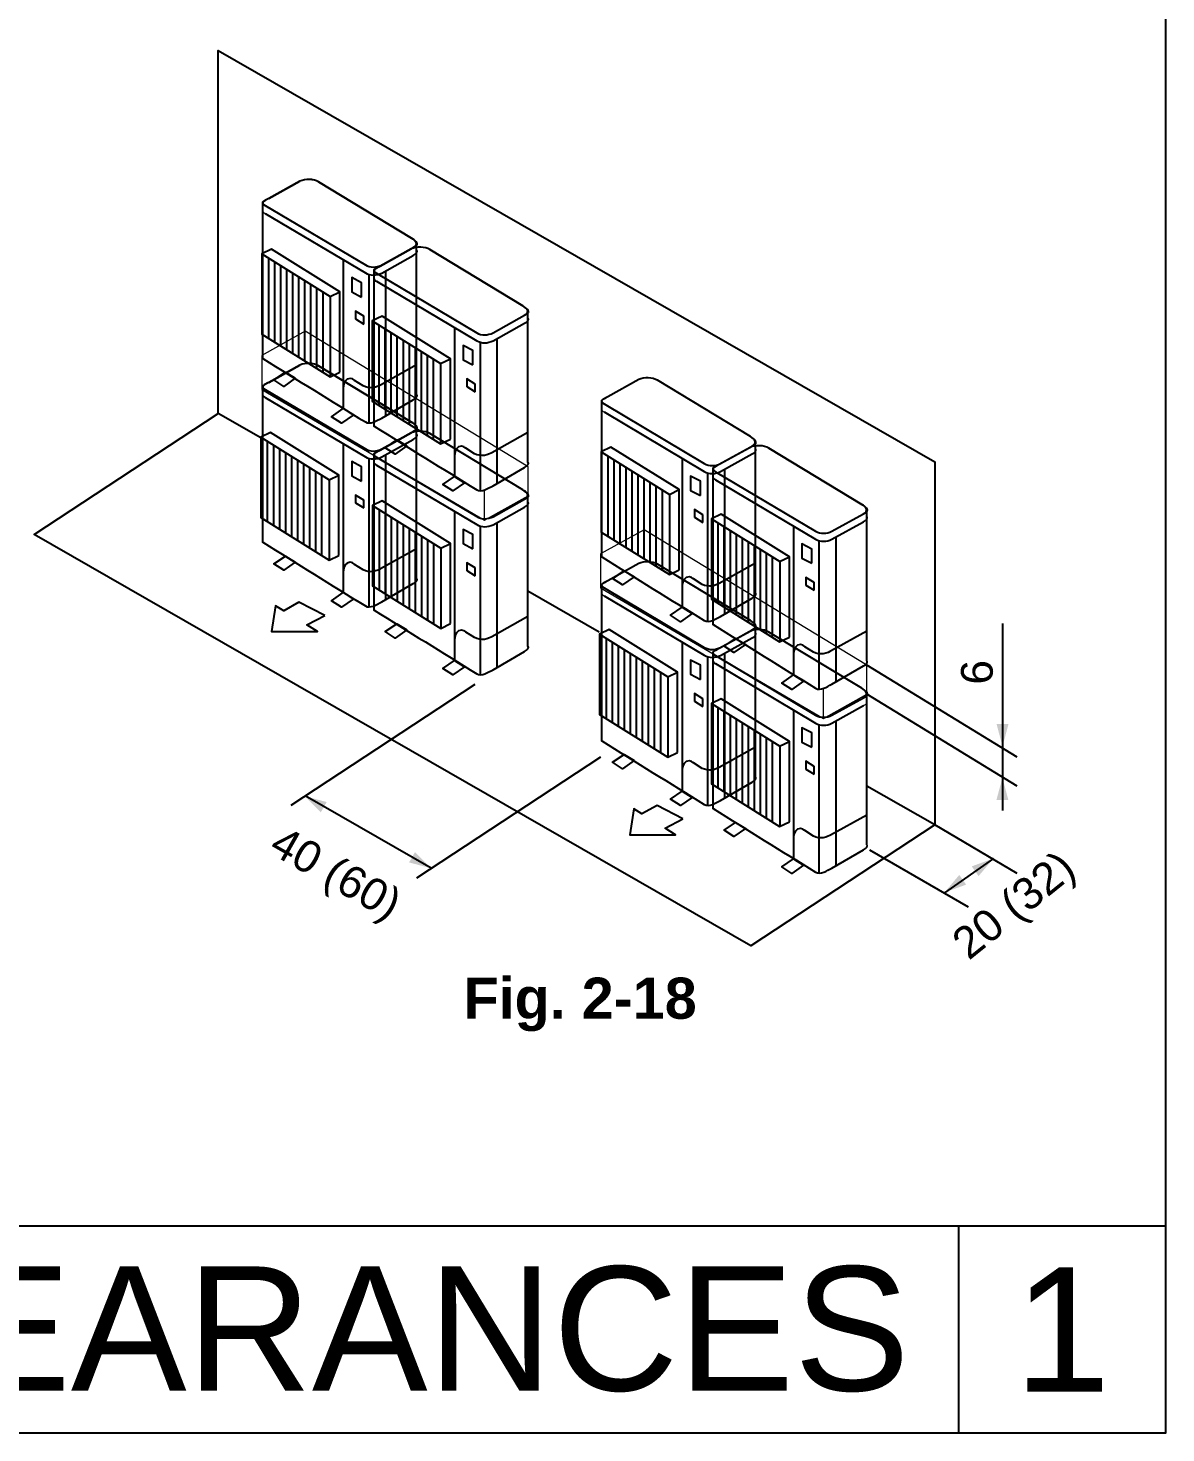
# Model space of a CAD drawing. Header units: inches. Extents: x -22 to 145, y -20 to 61.
# Drawn here: x 61.286 to 64.034, y 17.678 to 21.072 of the extents above; entities that cross this region are included whole.
import ezdxf
from ezdxf.enums import TextEntityAlignment as Align

# ---------------------------------------------------------------- set-up
doc = ezdxf.new("R2010")
doc.units = ezdxf.units.IN
doc.header["$MEASUREMENT"] = 0
for name, color, linetype in [('GEC_BORDER', 2, 'Continuous'), ('M-DET-MEDIUM', 3, 'Continuous'), ('M-DET-THIN', 9, 'Continuous'), ('M-DET-TXT', 2, 'Continuous'), ('M-DET-WIDE', 255, 'Continuous')]:
    doc.layers.add(name, color=color, linetype=linetype)
doc.layers.add('PDF_Geometry', color=7, linetype='Continuous', true_color=0x231f20)
doc.styles.add('PDF Arial', font='arial.ttf')
doc.styles.add('PDF Arial Bold', font='arialbd.ttf')
doc.styles.add('TITLE1', font='arial.ttf')

msp = doc.modelspace()

# ---------------------------------------------------------------- hatches: boundary and pattern name
at = {"layer": 'M-DET-WIDE'}
h = msp.add_hatch(color=256, dxfattribs=at)
h.paths.add_polyline_path([(62.21164, 20.56455), (61.98732, 20.70055)], flags=0)
h.paths.add_polyline_path([(61.94216, 20.70217), (61.86713, 20.66055)], flags=0)
h.paths.add_polyline_path([(61.85304, 20.65186), (61.85178, 20.65186), (61.85178, 20.27414), (61.85266, 20.27414)], flags=0)
h.paths.add_polyline_path([(61.85266, 20.27414, 0.0021672), (62.1002, 20.12049)], flags=0)
h.paths.add_polyline_path([(62.13968, 20.13013), (62.21585, 20.17427)], flags=0)
h = msp.add_hatch(color=256, dxfattribs=at)
h.paths.add_polyline_path([(62.48057, 20.40085), (62.25627, 20.53685)], flags=0)
h.paths.add_polyline_path([(62.2111, 20.53846), (62.13607, 20.49685)], flags=0)
h.paths.add_polyline_path([(62.12199, 20.48817), (62.1207, 20.48817), (62.1207, 20.11045), (62.12157, 20.11045)], flags=0)
h.paths.add_polyline_path([(62.12157, 20.11045, 0.0021789), (62.36913, 19.95681)], flags=0)
h.paths.add_polyline_path([(62.40861, 19.96643), (62.48478, 20.01059)], flags=0)
h = msp.add_hatch(color=256, dxfattribs=at)
h.paths.add_polyline_path([(62.21164, 20.12024), (61.98732, 20.25623)], flags=0)
h.paths.add_polyline_path([(61.94216, 20.25785), (61.86713, 20.21623)], flags=0)
h.paths.add_polyline_path([(61.85304, 20.20757), (61.85178, 20.20757), (61.85178, 19.82982), (61.85266, 19.82982)], flags=0)
h.paths.add_polyline_path([(61.85266, 19.82982, 0.0021978), (62.1002, 19.67618)], flags=0)
h.paths.add_polyline_path([(62.13968, 19.68584), (62.21585, 19.72995)], flags=0)
h = msp.add_hatch(color=256, dxfattribs=at)
h.paths.add_polyline_path([(63.03017, 20.08514), (62.80585, 20.22114)], flags=0)
h.paths.add_polyline_path([(62.7607, 20.22277), (62.68567, 20.18114)], flags=0)
h.paths.add_polyline_path([(62.67159, 20.17245), (62.67031, 20.17245), (62.67031, 19.79474), (62.67117, 19.79474)], flags=0)
h.paths.add_polyline_path([(62.67117, 19.79474, 0.0021787), (62.91871, 19.64109)], flags=0)
h.paths.add_polyline_path([(62.95823, 19.65074), (63.03438, 19.69485)], flags=0)
h = msp.add_hatch(color=256, dxfattribs=at)
h.paths.add_polyline_path([(62.48057, 19.95655), (62.25627, 20.09253)], flags=0)
h.paths.add_polyline_path([(62.2111, 20.09417), (62.13607, 20.05253)], flags=0)
h.paths.add_polyline_path([(62.12199, 20.04386), (62.1207, 20.04386), (62.1207, 19.66613), (62.12157, 19.66613)], flags=0)
h.paths.add_polyline_path([(62.12157, 19.66613, 0.0021789), (62.36913, 19.51249)], flags=0)
h.paths.add_polyline_path([(62.40861, 19.52213), (62.48478, 19.56625)], flags=0)
h = msp.add_hatch(color=256, dxfattribs=at)
h.paths.add_polyline_path([(63.29907, 19.92145), (63.07479, 20.05743)], flags=0)
h.paths.add_polyline_path([(63.02963, 20.05907), (62.95459, 20.01743)], flags=0)
h.paths.add_polyline_path([(62.9405, 20.00877), (62.93923, 20.00877), (62.93923, 19.63105), (62.9401, 19.63105)], flags=0)
h.paths.add_polyline_path([(62.9401, 19.63105, 0.0022282), (63.18764, 19.47741)], flags=0)
h.paths.add_polyline_path([(63.22711, 19.48703), (63.30331, 19.53117)], flags=0)
h = msp.add_hatch(color=256, dxfattribs=at)
h.paths.add_polyline_path([(63.03017, 19.64084), (62.80585, 19.77682)], flags=0)
h.paths.add_polyline_path([(62.7607, 19.77843), (62.68567, 19.73682)], flags=0)
h.paths.add_polyline_path([(62.67159, 19.72814), (62.67031, 19.72814), (62.67031, 19.35042), (62.67117, 19.35042)], flags=0)
h.paths.add_polyline_path([(62.67117, 19.35042, 0.0022089), (62.91871, 19.19675)], flags=0)
h.paths.add_polyline_path([(62.95823, 19.20642), (63.03438, 19.25056)], flags=0)
h = msp.add_hatch(color=256, dxfattribs=at)
h.paths.add_polyline_path([(63.29907, 19.47714), (63.07479, 19.61311)], flags=0)
h.paths.add_polyline_path([(63.02963, 19.61477), (62.95459, 19.57311)], flags=0)
h.paths.add_polyline_path([(62.9405, 19.56445), (62.93923, 19.56445), (62.93923, 19.18671), (62.9401, 19.18671)], flags=0)
h.paths.add_polyline_path([(62.9401, 19.18671, 0.002137), (63.18764, 19.03307)], flags=0)
h.paths.add_polyline_path([(63.22711, 19.04271), (63.30331, 19.08684)], flags=0)

# ---------------------------------------------------------------- linework, layer by layer
at = {"layer": 'GEC_BORDER', "color": 3}
for p, q in [((54.53358, 18.17848), (64.03358, 18.17848)), ((63.53358, 17.67848), (63.53358, 18.17848))]:
    msp.add_line(p, q, dxfattribs=at)
at = {"layer": 'GEC_BORDER', "color": 5}
msp.add_line((63.53358, 17.67848), (63.53358, 18.17848), dxfattribs=at)
at = {"layer": 'GEC_BORDER', "color": 3}
msp.add_lwpolyline([(64.03358, 27.34848), (54.53358, 27.34848), (54.53358, 17.67848), (64.03358, 17.67848)], close=True, dxfattribs=at)
at = {"layer": 'M-DET-MEDIUM', "color": 3}
for points in [[(63.47518, 19.147), (63.03086, 18.85477), (61.30032, 19.84863), (61.74466, 20.14086), (61.74466, 21.01786), (63.47518, 20.02402)], [(62.03864, 20.24125), (62.03864, 20.43524), (61.87364, 20.53821), (61.85007, 20.52684), (61.85007, 20.33286), (62.01506, 20.22989)], [(62.30548, 20.079), (62.30548, 20.27299), (62.14048, 20.37596), (62.11691, 20.36459), (62.11691, 20.1706), (62.28189, 20.06763)], [(62.03602, 19.79798), (62.03602, 19.99196), (61.87102, 20.09493), (61.84745, 20.08356), (61.84745, 19.88957), (62.01243, 19.7866)], [(62.85818, 19.76313), (62.85818, 19.9571), (62.69317, 20.06007), (62.66961, 20.04871), (62.66961, 19.85473), (62.8346, 19.75174)], [(62.30609, 19.63338), (62.30609, 19.82736), (62.14109, 19.93034), (62.11752, 19.91896), (62.11752, 19.72499), (62.2825, 19.62202)], [(63.12435, 19.60074), (63.12435, 19.79471), (62.95935, 19.89768), (62.93578, 19.88632), (62.93578, 19.69234), (63.10077, 19.58936)], [(62.85414, 19.32203), (62.85414, 19.51602), (62.68914, 19.61899), (62.66559, 19.60763), (62.66559, 19.41364), (62.83057, 19.31067)], [(63.12435, 19.15486), (63.12435, 19.34882), (62.95935, 19.45181), (62.93578, 19.44043), (62.93578, 19.24645), (63.10077, 19.14348)]]:
    msp.add_lwpolyline(points, close=True, dxfattribs=at)
for points in [[(61.85009, 20.52685), (62.01507, 20.42388), (62.01507, 20.22988)], [(61.866, 20.51724), (61.866, 20.32386)], [(61.88056, 20.50811), (61.88056, 20.31473)], [(61.89514, 20.49902), (61.89514, 20.30561)], [(61.9097, 20.48989), (61.9097, 20.29649)], [(61.92429, 20.48075), (61.92429, 20.28735)], [(61.93885, 20.47163), (61.93885, 20.27824)], [(61.95342, 20.46253), (61.95342, 20.26913)], [(61.96799, 20.45341), (61.96799, 20.26)], [(61.98254, 20.44428), (61.98254, 20.25089)], [(61.99711, 20.43514), (61.99711, 20.24177)], [(62.01506, 20.42388), (62.03864, 20.43524)], [(62.11691, 20.3646), (62.28189, 20.26164), (62.28189, 20.06763)], [(62.13284, 20.355), (62.13284, 20.16161)], [(62.14739, 20.34586), (62.14739, 20.15249)], [(62.16196, 20.33677), (62.16196, 20.14336)], [(62.17654, 20.32764), (62.17654, 20.13424)], [(62.19111, 20.3185), (62.19111, 20.12511)], [(62.20568, 20.30938), (62.20568, 20.11599)], [(62.22025, 20.30028), (62.22025, 20.10686)], [(62.23482, 20.29116), (62.23482, 20.09775)], [(62.24938, 20.28205), (62.24938, 20.08864)], [(62.26393, 20.27289), (62.26393, 20.07953)], [(62.28189, 20.26163), (62.30548, 20.27299)], [(61.84745, 20.0819), (61.74466, 20.14086)], [(61.84746, 20.08357), (62.01245, 19.98061), (62.01245, 19.7866)], [(61.86338, 20.07398), (61.86338, 19.88059)], [(61.87793, 20.06484), (61.87793, 19.87146)], [(61.89252, 20.05574), (61.89252, 19.86234)], [(61.90709, 20.04661), (61.90709, 19.85321)], [(61.92167, 20.03748), (61.92167, 19.84409)], [(61.93623, 20.02835), (61.93623, 19.83496)], [(62.66961, 20.04871), (62.8346, 19.94574), (62.8346, 19.75174)], [(62.68554, 20.03911), (62.68554, 19.84573)], [(62.7001, 20.02999), (62.7001, 19.8366)], [(61.95079, 20.01925), (61.95079, 19.82585)], [(61.96536, 20.01013), (61.96536, 19.81673)], [(61.97992, 20.00102), (61.97992, 19.80761)], [(61.99449, 19.99186), (61.99449, 19.7985)], [(62.01243, 19.9806), (62.03602, 19.99196)], [(62.71467, 20.02088), (62.71467, 19.82748)], [(62.72924, 20.01175), (62.72924, 19.81835)], [(62.74382, 20.00263), (62.74382, 19.80923)], [(62.75839, 19.9935), (62.75839, 19.80011)], [(62.77296, 19.98439), (62.77296, 19.79099)], [(62.78753, 19.97527), (62.78753, 19.78188)], [(62.80209, 19.96614), (62.80209, 19.77274)], [(62.81664, 19.957), (62.81664, 19.76363)], [(62.8346, 19.94574), (62.85818, 19.9571)], [(62.11752, 19.91898), (62.2825, 19.816), (62.2825, 19.622)], [(62.13345, 19.90936), (62.13345, 19.71599)], [(62.148, 19.90024), (62.148, 19.70685)], [(62.16257, 19.89114), (62.16257, 19.69774)], [(62.93579, 19.88632), (63.10078, 19.78335), (63.10078, 19.58936)], [(62.17716, 19.88202), (62.17716, 19.68861)], [(62.19173, 19.87289), (62.19173, 19.67949)], [(62.20629, 19.86375), (62.20629, 19.67036)], [(62.22086, 19.85466), (62.22086, 19.66125)], [(62.95171, 19.87674), (62.95171, 19.68335)], [(62.96627, 19.8676), (62.96627, 19.67421)], [(62.98085, 19.85849), (62.98085, 19.6651)], [(62.23543, 19.84553), (62.23543, 19.65213)], [(62.24999, 19.83642), (62.24999, 19.64302)], [(62.26456, 19.82727), (62.26456, 19.63389)], [(62.2825, 19.816), (62.30609, 19.82736)], [(62.99541, 19.84938), (62.99541, 19.65598)], [(63.01, 19.84024), (63.01, 19.64685)], [(63.02456, 19.83111), (63.02456, 19.63773)], [(63.03913, 19.822), (63.03913, 19.62861)], [(63.0537, 19.81289), (63.0537, 19.61949)], [(63.06825, 19.80377), (63.06825, 19.61036)], [(63.08282, 19.79463), (63.08282, 19.60127)], [(63.10077, 19.78336), (63.12435, 19.79473)], [(62.66489, 19.61302), (62.49296, 19.71163)], [(62.66557, 19.60763), (62.83056, 19.50466), (62.83056, 19.31066)], [(62.6815, 19.59803), (62.6815, 19.40464)], [(62.69606, 19.58891), (62.69606, 19.39552)], [(62.71064, 19.5798), (62.71064, 19.38639)], [(62.72521, 19.57068), (62.72521, 19.37728)], [(62.73979, 19.56155), (62.73979, 19.36816)], [(62.75435, 19.55241), (62.75435, 19.35902)], [(62.76892, 19.54331), (62.76892, 19.34991)], [(62.7835, 19.5342), (62.7835, 19.3408)], [(62.79804, 19.52507), (62.79804, 19.33167)], [(62.81261, 19.51593), (62.81261, 19.32256)], [(62.83057, 19.50466), (62.85414, 19.51602)], [(62.93579, 19.44043), (63.10078, 19.33748), (63.10078, 19.14346)], [(62.95171, 19.43085), (62.95171, 19.23748)], [(62.96627, 19.42171), (62.96627, 19.22834)], [(62.98085, 19.41261), (62.98085, 19.21921)], [(62.99541, 19.40349), (62.99541, 19.2101)], [(63.01, 19.39436), (63.01, 19.20096)], [(63.02456, 19.38523), (63.02456, 19.19185)], [(63.03913, 19.37613), (63.03913, 19.18273)], [(63.0537, 19.367), (63.0537, 19.17361)], [(63.06825, 19.35789), (63.06825, 19.16449)], [(63.08282, 19.34874), (63.08282, 19.15536)], [(63.10077, 19.33748), (63.12435, 19.34882)], [(63.47518, 19.147), (63.3115, 19.24101)]]:
    msp.add_lwpolyline(points, dxfattribs=at)
at = {"layer": 'M-DET-THIN', "color": 9}
for points in [[(61.85811, 20.62427), (62.1002, 20.4806)], [(62.04674, 20.51303), (62.04674, 20.15473)], [(62.13968, 20.48041), (62.21585, 20.52266)], [(62.10829, 20.47686), (62.10829, 20.11855)], [(62.14896, 20.48514), (62.14896, 20.13721)], [(62.12706, 20.46057), (62.36913, 20.31691)], [(62.31567, 20.34934), (62.31567, 19.99102)], [(62.40861, 20.31671), (62.48478, 20.35895)], [(62.37723, 20.31316), (62.37723, 19.95486)], [(62.41789, 20.32145), (62.41789, 19.97352)], [(62.22404, 20.25853), (62.13645, 20.20986)], [(61.85811, 20.17996), (62.1002, 20.03628)], [(62.67664, 20.14486), (62.91871, 20.00118)], [(62.49296, 20.09485), (62.40536, 20.04617)], [(62.04674, 20.06871), (62.04674, 19.71039)], [(62.13968, 20.03607), (62.21585, 20.07834)], [(62.10829, 20.03255), (62.10829, 19.67424)], [(62.14896, 20.04082), (62.14896, 19.69288)], [(62.86525, 20.03361), (62.86525, 19.67532)], [(62.95823, 20.00099), (63.03438, 20.04324)], [(62.12706, 20.01627), (62.36913, 19.87259)], [(62.92681, 19.99746), (62.92681, 19.63913)], [(62.96748, 20.00574), (62.96748, 19.6578)], [(62.94556, 19.98117), (63.18764, 19.8375)], [(62.31567, 19.905), (62.31567, 19.54671)], [(62.40861, 19.87238), (62.48478, 19.91463)], [(62.37723, 19.86886), (62.37723, 19.51056)], [(62.41789, 19.87714), (62.41789, 19.5292)], [(63.13418, 19.86992), (63.13418, 19.51161)], [(63.22711, 19.8373), (63.30331, 19.87955)], [(63.19574, 19.83377), (63.19574, 19.47546)], [(63.23641, 19.84205), (63.23641, 19.49409)], [(62.22404, 19.81423), (62.13645, 19.76555)], [(63.04257, 19.77913), (62.95496, 19.73046)], [(62.67664, 19.70056), (62.91871, 19.55688)], [(62.49296, 19.65052), (62.40536, 19.60186)], [(63.3115, 19.61543), (63.22389, 19.56677)], [(62.86525, 19.5893), (62.86525, 19.231)], [(62.95823, 19.55667), (63.03438, 19.59892)], [(62.92681, 19.55313), (62.92681, 19.19482)], [(62.96748, 19.56142), (62.96748, 19.21348)], [(63.13421, 19.56135), (63.13421, 19.51082)], [(62.94556, 19.53685), (63.18764, 19.39318)], [(63.13418, 19.42559), (63.13418, 19.06731)], [(63.22711, 19.39296), (63.30331, 19.43524)], [(63.19574, 19.38945), (63.19574, 19.03114)], [(63.23641, 19.39773), (63.23641, 19.04978)], [(63.04257, 19.33482), (62.95496, 19.28613)], [(62.86528, 19.28074), (62.86528, 19.23018)], [(63.3115, 19.17111), (63.22389, 19.12245)]]:
    msp.add_lwpolyline(points, dxfattribs=at)
for points in [[(62.09089, 20.42221), (62.09089, 20.45667), (62.06724, 20.46917), (62.06724, 20.43468)], [(62.09648, 20.35721), (62.09648, 20.37585), (62.07667, 20.38828), (62.07667, 20.36964)], [(62.35981, 20.2585), (62.35981, 20.29298), (62.33617, 20.30548), (62.33617, 20.271)], [(62.36542, 20.19352), (62.36542, 20.21216), (62.3456, 20.22457), (62.3456, 20.20595)], [(62.09089, 19.97788), (62.09089, 20.01235), (62.06724, 20.02485), (62.06724, 19.99039)], [(62.90939, 19.9428), (62.90939, 19.97727), (62.88577, 19.98977), (62.88577, 19.9553)], [(62.09648, 19.91291), (62.09648, 19.93155), (62.07667, 19.94396), (62.07667, 19.92532)], [(62.915, 19.87781), (62.915, 19.89645), (62.8952, 19.90886), (62.8952, 19.89023)], [(62.35981, 19.8142), (62.35981, 19.84866), (62.33617, 19.86116), (62.33617, 19.8267)], [(63.17834, 19.7791), (63.17834, 19.81357), (63.15468, 19.82606), (63.15468, 19.7916)], [(62.36542, 19.74921), (62.36542, 19.76785), (62.3456, 19.78028), (62.3456, 19.76163)], [(63.18393, 19.71411), (63.18393, 19.73275), (63.1641, 19.74518), (63.1641, 19.72653)], [(62.00214, 19.65314), (61.93989, 19.68489), (61.90296, 19.66468), (61.88329, 19.67678), (61.87338, 19.61473), (61.98434, 19.61473), (61.95909, 19.63023)], [(62.90939, 19.49848), (62.90939, 19.53295), (62.88577, 19.54543), (62.88577, 19.51098)], [(62.915, 19.43349), (62.915, 19.45214), (62.8952, 19.46456), (62.8952, 19.44591)], [(63.17834, 19.3348), (63.17834, 19.36924), (63.15468, 19.38174), (63.15468, 19.34728)], [(63.18393, 19.26978), (63.18393, 19.28843), (63.1641, 19.30085), (63.1641, 19.28223)], [(62.86731, 19.16203), (62.80503, 19.19378), (62.76813, 19.17359), (62.74845, 19.18567), (62.73854, 19.12361), (62.84948, 19.12361), (62.82424, 19.1391)]]:
    msp.add_lwpolyline(points, close=True, dxfattribs=at)
for points in [[(62.11873, 20.20343, -0.1446267), (62.09474, 20.20757), (62.07388, 20.22081)], [(62.38763, 20.03974, -0.1446522), (62.36367, 20.04388), (62.34281, 20.05711)], [(62.11873, 19.75911, -0.1446267), (62.09474, 19.76325), (62.07388, 19.77649)], [(62.93723, 19.72402, -0.1443891), (62.91325, 19.72817), (62.89241, 19.74141)], [(62.38763, 19.59543, -0.1451403), (62.36367, 19.59957), (62.34281, 19.61278)], [(63.20616, 19.56034, -0.1444966), (63.18218, 19.56448), (63.16134, 19.5777)], [(62.93723, 19.27973, -0.1446519), (62.91325, 19.28384), (62.89241, 19.29709)], [(63.20616, 19.11602, -0.1449844), (63.18218, 19.12016), (63.16134, 19.13339)]]:
    msp.add_lwpolyline(points, format="xyb", dxfattribs=at)
for points in [[(62.21585, 20.52266), (62.22352, 20.52641), (62.22681, 20.53121), (62.22404, 20.53599)], [(62.1002, 20.4806), (62.1122, 20.47341), (62.12685, 20.4741), (62.13968, 20.48041)], [(62.12157, 20.46539), (62.12229, 20.46395), (62.12403, 20.46238), (62.12706, 20.46057)], [(62.48478, 20.35895), (62.49245, 20.36271), (62.49574, 20.3675), (62.49296, 20.37228)], [(62.36913, 20.31691), (62.38114, 20.30973), (62.39579, 20.31041), (62.40861, 20.31671)], [(62.07388, 20.22081), (62.07388, 20.22081), (62.06659, 20.22932), (62.05616, 20.22414)], [(62.05616, 20.22414), (62.04818, 20.22018), (62.04677, 20.20446), (62.04677, 20.20446)], [(62.13645, 20.20986), (62.13645, 20.20986), (62.12707, 20.20446), (62.11873, 20.20343)], [(61.85266, 20.18477), (61.85336, 20.18332), (61.8551, 20.18175), (61.85811, 20.17996)], [(62.21585, 20.07834), (62.22352, 20.08209), (62.22681, 20.08689), (62.22404, 20.09167)], [(62.32509, 20.06046), (62.31711, 20.05649), (62.31568, 20.04077), (62.31568, 20.04077)], [(62.34281, 20.05711), (62.34281, 20.05711), (62.3355, 20.06561), (62.32509, 20.06046)], [(63.03438, 20.04324), (63.04203, 20.047), (63.04534, 20.05181), (63.04257, 20.05657)], [(62.1002, 20.03628), (62.1122, 20.02911), (62.12685, 20.02978), (62.13968, 20.03607)], [(62.40536, 20.04617), (62.40536, 20.04617), (62.39599, 20.04077), (62.38763, 20.03974)], [(62.12157, 20.02109), (62.12229, 20.01964), (62.12403, 20.01806), (62.12706, 20.01627)], [(62.91871, 20.00118), (62.93074, 19.994), (62.94539, 19.99468), (62.95823, 20.00099)], [(62.9401, 19.98599), (62.94081, 19.98455), (62.94254, 19.98298), (62.94556, 19.98117)], [(63.30331, 19.87955), (63.31098, 19.88331), (63.31427, 19.8881), (63.3115, 19.89288)], [(62.36913, 19.87259), (62.38114, 19.86541), (62.39579, 19.86609), (62.40861, 19.87238)], [(63.18764, 19.8375), (63.19968, 19.83032), (63.21431, 19.83099), (63.22711, 19.8373)], [(62.07388, 19.77649), (62.07388, 19.77649), (62.06659, 19.785), (62.05616, 19.77984)], [(62.05616, 19.77984), (62.04818, 19.77586), (62.04677, 19.76016), (62.04677, 19.76016)], [(62.13645, 19.76555), (62.13645, 19.76555), (62.12707, 19.76016), (62.11873, 19.75911)], [(62.87468, 19.74473), (62.8667, 19.74077), (62.86528, 19.72503), (62.86528, 19.72503)], [(62.89241, 19.74141), (62.89241, 19.74141), (62.88509, 19.74989), (62.87468, 19.74473)], [(62.95496, 19.73046), (62.95496, 19.73046), (62.94557, 19.72503), (62.93723, 19.72402)], [(62.32509, 19.61614), (62.31711, 19.61217), (62.31568, 19.59646), (62.31568, 19.59646)], [(62.34281, 19.61278), (62.34281, 19.61278), (62.3355, 19.62131), (62.32509, 19.61614)], [(62.40536, 19.60186), (62.40536, 19.60186), (62.39599, 19.59646), (62.38763, 19.59543)], [(63.03438, 19.59892), (63.04203, 19.60268), (63.04534, 19.60748), (63.04257, 19.61225)], [(63.1436, 19.58105), (63.13563, 19.57707), (63.13421, 19.56135), (63.13421, 19.56135)], [(63.16134, 19.5777), (63.16134, 19.5777), (63.15403, 19.5862), (63.1436, 19.58105)], [(62.91871, 19.55688), (62.93074, 19.5497), (62.94539, 19.55038), (62.95823, 19.55667)], [(63.22389, 19.56677), (63.22389, 19.56677), (63.2145, 19.56135), (63.20616, 19.56034)], [(62.9401, 19.54168), (62.94081, 19.54024), (62.94254, 19.53866), (62.94556, 19.53685)], [(63.18764, 19.39318), (63.19968, 19.38599), (63.21431, 19.38667), (63.22711, 19.39296)], [(62.87468, 19.30043), (62.8667, 19.29648), (62.86528, 19.28074), (62.86528, 19.28074)], [(62.89241, 19.29709), (62.89241, 19.29709), (62.88509, 19.3056), (62.87468, 19.30043)], [(62.95496, 19.28613), (62.95496, 19.28613), (62.94557, 19.28074), (62.93723, 19.27973)], [(63.16134, 19.13339), (63.16134, 19.13339), (63.15403, 19.14189), (63.1436, 19.13674)], [(63.1436, 19.13674), (63.13563, 19.13277), (63.13421, 19.11706), (63.13421, 19.11706)], [(63.22389, 19.12245), (63.22389, 19.12245), (63.2145, 19.11706), (63.20616, 19.11602)]]:
    msp.add_open_spline(points, degree=3, dxfattribs=at)
at = {"layer": 'M-DET-TXT'}
for points in [[(63.63888, 19.63389), (63.63888, 19.18207)], [(63.67398, 19.31068), (63.31149, 19.53286)], [(62.36436, 19.48609), (61.92003, 19.19386)], [(63.67398, 19.24053), (63.31149, 19.46273)], [(62.66836, 19.31071), (62.22404, 19.01848)], [(62.25949, 19.04236), (61.95513, 19.21716)], [(63.67398, 19.03009), (63.47521, 19.14699)], [(63.55703, 18.94824), (63.31849, 19.08641)], [(63.61689, 19.06602), (63.49857, 18.98339)]]:
    msp.add_lwpolyline(points, dxfattribs=at)
for points in [[(63.62466, 19.39067), (63.63903, 19.33699), (63.65343, 19.39067)], [(63.6531, 19.20742), (63.63871, 19.26109), (63.62434, 19.20742)], [(62.00682, 19.20239), (61.95316, 19.21675), (61.99246, 19.17749)], [(62.20577, 19.0565), (62.25949, 19.04236), (62.22002, 19.08149)], [(63.58117, 19.02348), (63.61689, 19.066), (63.56467, 19.04703)], [(63.53463, 19.02645), (63.49891, 18.98391), (63.55113, 19.00291)]]:
    msp.add_solid(points, dxfattribs=at)
at = {"layer": 'M-DET-WIDE'}
for points in [[(61.94216, 20.70217), (61.86713, 20.66055)], [(62.21164, 20.56455), (61.98732, 20.70055)], [(61.85304, 20.65186), (61.85178, 20.65186), (61.85178, 20.62909), (61.85266, 20.62909)], [(61.85811, 20.64352), (62.1002, 20.49985)], [(62.2111, 20.53846), (62.13607, 20.49685)], [(62.21109, 20.53846), (62.13607, 20.49685), (62.2111, 20.53846)], [(62.13968, 20.49964), (62.21585, 20.54188)], [(62.22404, 20.18761), (62.22404, 20.54668)], [(62.22404, 20.53599), (62.22404, 20.54668)], [(62.48057, 20.40085), (62.25627, 20.53685)], [(62.48057, 20.40086), (62.25627, 20.53685), (62.48057, 20.40085)], [(62.12704, 20.47981), (62.36913, 20.33616)], [(62.4086, 20.33595), (62.48479, 20.3782)], [(62.49296, 20.02391), (62.49296, 20.383)], [(62.49296, 20.37228), (62.49296, 20.383)], [(62.21164, 20.12021), (61.98732, 20.25623), (62.21164, 20.12024)], [(61.85811, 20.19918), (62.1002, 20.05555)], [(62.76068, 20.22275), (62.68566, 20.18114)], [(62.7607, 20.22277), (62.68567, 20.18114)], [(62.7607, 20.22277), (62.68567, 20.18114)], [(63.03017, 20.08514), (62.80585, 20.22114)], [(63.03017, 20.08514), (62.80585, 20.22114)], [(63.03017, 20.08513), (62.80586, 20.22114)], [(62.13968, 20.13013), (62.21585, 20.17427)], [(62.67159, 20.17245), (62.67031, 20.17245), (62.67031, 20.14967), (62.67117, 20.14967)], [(62.67663, 20.1641), (62.91871, 20.02045)], [(62.2111, 20.09417), (62.13607, 20.05253)], [(62.21109, 20.09416), (62.13607, 20.05253), (62.2111, 20.09417)], [(62.13968, 20.05534), (62.21585, 20.09757)], [(62.22404, 19.74331), (62.22404, 20.10238)], [(62.22404, 20.09167), (62.22404, 20.10238)], [(62.48057, 19.95655), (62.25627, 20.09253)], [(62.48057, 19.95655), (62.25627, 20.09253)], [(62.48057, 19.95653), (62.25627, 20.09252)], [(63.02963, 20.05907), (62.95459, 20.01743)], [(63.02963, 20.05907), (62.95459, 20.01743)], [(63.02961, 20.05906), (62.95459, 20.01745)], [(62.95821, 20.02024), (63.03438, 20.06248)], [(63.04257, 19.70823), (63.04257, 20.06728)], [(63.04257, 20.05657), (63.04257, 20.06728)], [(63.29907, 19.92145), (63.07479, 20.05743)], [(63.29909, 19.92145), (63.07479, 20.05743), (63.29907, 19.92145)], [(62.12704, 20.0355), (62.36913, 19.89185)], [(62.40861, 19.96643), (62.48478, 20.01059)], [(62.94556, 20.00041), (63.18763, 19.85675)], [(62.4086, 19.89163), (62.48479, 19.93388)], [(62.49296, 19.5796), (62.49296, 19.93868)], [(62.49296, 19.92798), (62.49296, 19.93868)], [(63.22711, 19.85653), (63.30331, 19.8988)], [(63.3115, 19.54452), (63.3115, 19.90359)], [(63.3115, 19.89288), (63.3115, 19.90359)], [(62.76068, 19.77843), (62.68566, 19.73682)], [(62.7607, 19.77843), (62.68567, 19.73682)], [(62.7607, 19.77843), (62.68567, 19.73682)], [(63.03017, 19.64084), (62.80585, 19.77682)], [(62.13968, 19.68584), (62.21585, 19.72995)], [(62.67663, 19.71981), (62.91871, 19.57613)], [(62.95823, 19.65074), (63.03438, 19.69485)], [(63.02963, 19.61477), (62.95459, 19.57311)], [(63.02963, 19.61477), (62.95459, 19.57311)], [(63.02961, 19.61475), (62.95459, 19.57313)], [(62.95821, 19.57592), (63.03438, 19.61816)], [(63.04257, 19.26389), (63.04257, 19.62298)], [(63.29907, 19.47714), (63.07479, 19.61311)], [(62.40861, 19.52213), (62.48478, 19.56625)], [(62.94556, 19.5561), (63.18763, 19.41245)], [(63.22711, 19.48703), (63.30331, 19.53117)], [(63.22711, 19.41223), (63.30331, 19.45448)], [(63.3115, 19.1002), (63.3115, 19.45927)], [(63.3115, 19.44857), (63.3115, 19.45927)], [(62.95823, 19.20642), (63.03438, 19.25056)], [(63.22711, 19.04271), (63.30331, 19.08684)]]:
    msp.add_lwpolyline(points, dxfattribs=at)
for points in [[(61.86713, 20.66055), (61.94216, 20.70217)], [(61.98732, 20.70055), (62.21164, 20.56455)], [(61.86713, 20.21623), (61.94216, 20.25785)], [(61.93103, 20.22625), (61.90288, 20.20659), (61.87889, 20.22211), (61.90703, 20.24075)], [(62.07074, 20.1372), (62.0426, 20.11753), (62.01861, 20.13306), (62.04677, 20.15274)], [(62.19996, 20.06256), (62.17181, 20.04288), (62.14781, 20.05842), (62.17596, 20.07706)], [(62.33967, 19.9735), (62.31152, 19.95382), (62.28753, 19.96936), (62.3157, 19.98905)], [(61.93103, 19.78195), (61.90288, 19.76227), (61.87889, 19.7778), (61.90703, 19.79643)], [(62.74954, 19.74685), (62.72139, 19.72717), (62.69742, 19.7427), (62.72556, 19.76134)], [(62.07074, 19.69288), (62.0426, 19.6732), (62.01861, 19.68874), (62.04677, 19.70842)], [(62.88927, 19.6578), (62.86113, 19.63813), (62.83713, 19.65364), (62.86529, 19.67332)], [(62.19996, 19.61825), (62.17181, 19.59857), (62.14781, 19.61411), (62.17596, 19.63275)], [(63.01848, 19.58314), (62.99032, 19.56346), (62.96634, 19.579), (62.9945, 19.59764)], [(62.33967, 19.5292), (62.31152, 19.50952), (62.28753, 19.52506), (62.3157, 19.54471)], [(63.15818, 19.49407), (63.13006, 19.47442), (63.10607, 19.48995), (63.13421, 19.50963)], [(62.74954, 19.30253), (62.72139, 19.28285), (62.69742, 19.29839), (62.72556, 19.31703)], [(62.88927, 19.21346), (62.86113, 19.1938), (62.83713, 19.20932), (62.86529, 19.22902)], [(63.01848, 19.13884), (62.99032, 19.11916), (62.96634, 19.1347), (62.9945, 19.15334)], [(63.15818, 19.04978), (63.13006, 19.0301), (63.10607, 19.04564), (63.13421, 19.06531)]]:
    msp.add_lwpolyline(points, close=True, dxfattribs=at)
for points in [[(61.85304, 20.65186), (61.85178, 20.65186), (61.85178, 20.27414), (61.85266, 20.27414, 0.0021672), (62.1002, 20.12049)], [(62.12199, 20.48817), (62.1207, 20.48817), (62.1207, 20.11045), (62.12157, 20.11045, 0.0021789), (62.36913, 19.95681)], [(61.85304, 20.20757), (61.85178, 20.20757), (61.85178, 19.82982), (61.85266, 19.82982, 0.0021978), (62.1002, 19.67618)], [(62.67159, 20.17245), (62.67031, 20.17245), (62.67031, 19.79474), (62.67117, 19.79474, 0.0021787), (62.91871, 19.64109)], [(62.12199, 20.04386), (62.1207, 20.04386), (62.1207, 19.66613), (62.12157, 19.66613, 0.0021789), (62.36913, 19.51249)], [(62.9405, 20.00877), (62.93923, 20.00877), (62.93923, 19.63105), (62.9401, 19.63105, 0.0022282), (63.18764, 19.47741)], [(62.67159, 19.72814), (62.67031, 19.72814), (62.67031, 19.35042), (62.67117, 19.35042, 0.0022089), (62.91871, 19.19675)], [(62.9405, 19.56445), (62.93923, 19.56445), (62.93923, 19.18671), (62.9401, 19.18671, 0.002137), (63.18764, 19.03307)]]:
    msp.add_lwpolyline(points, format="xyb", dxfattribs=at)
for points in [[(61.98732, 20.70055), (61.97531, 20.70774), (61.95499, 20.70846), (61.94216, 20.70217)], [(61.98732, 20.70055), (61.97531, 20.70774), (61.95499, 20.70846), (61.94216, 20.70217)], [(61.98732, 20.70055), (61.97531, 20.70773), (61.95499, 20.70846), (61.94216, 20.70217)], [(61.98732, 20.70055), (61.97531, 20.70774), (61.95499, 20.70846), (61.94216, 20.70217)], [(61.86713, 20.66055), (61.85431, 20.65424), (61.8461, 20.65071), (61.85811, 20.64352)], [(61.86713, 20.66055), (61.86034, 20.65718), (61.85492, 20.65461), (61.85304, 20.65186)], [(61.86713, 20.66055), (61.86034, 20.65718), (61.85492, 20.65461), (61.85304, 20.65186)], [(61.86713, 20.66055), (61.86034, 20.65718), (61.85492, 20.65461), (61.85304, 20.65186)], [(62.25627, 20.53685), (62.24424, 20.54405), (62.22391, 20.54478), (62.21109, 20.53846)], [(62.25627, 20.53685), (62.24425, 20.54406), (62.22392, 20.54477), (62.2111, 20.53846)], [(62.25627, 20.53685), (62.24425, 20.54406), (62.22392, 20.54477), (62.2111, 20.53846)], [(62.25627, 20.53685), (62.24425, 20.54406), (62.22392, 20.54477), (62.2111, 20.53846)], [(62.22404, 20.54668), (62.22796, 20.55235), (62.22088, 20.55905), (62.21164, 20.56455)], [(62.22404, 20.54668), (62.22796, 20.55235), (62.22088, 20.55905), (62.21164, 20.56455)], [(62.21585, 20.54188), (62.22868, 20.5482), (62.22366, 20.55736), (62.21164, 20.56455)], [(62.22404, 20.54668), (62.22796, 20.55235), (62.22088, 20.55905), (62.21164, 20.56455)], [(62.1002, 20.49985), (62.1122, 20.49266), (62.12685, 20.49335), (62.13968, 20.49964)], [(62.13607, 20.49685), (62.12324, 20.49056), (62.115, 20.487), (62.12704, 20.47981)], [(62.13607, 20.49685), (62.12924, 20.49349), (62.12385, 20.49092), (62.12199, 20.48817)], [(62.13607, 20.49685), (62.12924, 20.49349), (62.12385, 20.49092), (62.12199, 20.48817)], [(62.13607, 20.49685), (62.12924, 20.49349), (62.12385, 20.49092), (62.12199, 20.48817)], [(62.48479, 20.3782), (62.49761, 20.38449), (62.4926, 20.39366), (62.48057, 20.40086)], [(62.49296, 20.383), (62.49691, 20.38866), (62.48979, 20.39534), (62.48057, 20.40085)], [(62.49296, 20.383), (62.49691, 20.38866), (62.48979, 20.39534), (62.48057, 20.40085)], [(62.49296, 20.383), (62.49691, 20.38866), (62.48979, 20.39534), (62.48057, 20.40085)], [(62.36913, 20.33616), (62.38114, 20.32896), (62.39578, 20.32964), (62.4086, 20.33595)], [(61.98732, 20.25623), (61.97531, 20.26342), (61.95499, 20.26416), (61.94216, 20.25785)], [(62.80586, 20.22114), (62.79382, 20.22832), (62.7735, 20.22907), (62.76068, 20.22275)], [(62.80585, 20.22114), (62.79384, 20.22832), (62.77352, 20.22906), (62.7607, 20.22277)], [(62.80585, 20.22114), (62.79384, 20.22832), (62.77352, 20.22906), (62.7607, 20.22277)], [(62.80585, 20.22114), (62.79384, 20.22832), (62.77352, 20.22906), (62.7607, 20.22277)], [(61.86713, 20.21623), (61.85431, 20.20992), (61.8461, 20.20641), (61.85811, 20.19918)], [(61.86713, 20.21623), (61.86034, 20.21286), (61.85492, 20.21031), (61.85304, 20.20757)], [(62.21585, 20.17427), (62.22352, 20.17805), (62.22681, 20.18282), (62.22404, 20.18761)], [(62.68566, 20.18114), (62.67284, 20.17484), (62.66463, 20.17132), (62.67663, 20.1641)], [(62.68567, 20.18114), (62.67884, 20.17778), (62.67345, 20.17523), (62.67159, 20.17245)], [(62.68567, 20.18114), (62.67884, 20.17778), (62.67345, 20.17523), (62.67159, 20.17245)], [(62.68567, 20.18114), (62.67884, 20.17778), (62.67345, 20.17523), (62.67159, 20.17245)], [(62.1002, 20.12049), (62.1122, 20.1133), (62.12685, 20.12384), (62.13968, 20.13013)], [(62.25627, 20.09253), (62.24425, 20.09973), (62.22392, 20.10046), (62.2111, 20.09417)], [(62.22404, 20.10238), (62.22796, 20.10803), (62.22088, 20.11471), (62.21164, 20.12024)], [(62.21585, 20.09757), (62.22868, 20.10386), (62.22366, 20.11306), (62.21164, 20.12021)], [(63.07479, 20.05743), (63.06277, 20.06463), (63.04243, 20.06536), (63.02963, 20.05907)], [(63.04257, 20.06728), (63.04648, 20.07293), (63.03939, 20.07963), (63.03017, 20.08514)], [(63.04257, 20.06728), (63.04648, 20.07293), (63.03939, 20.07963), (63.03017, 20.08514)], [(63.04257, 20.06728), (63.04648, 20.07293), (63.03939, 20.07963), (63.03017, 20.08514)], [(63.03438, 20.06248), (63.0472, 20.06878), (63.0422, 20.07793), (63.03017, 20.08513)], [(62.1002, 20.05555), (62.1122, 20.04835), (62.12685, 20.04902), (62.13968, 20.05534)], [(62.13607, 20.05253), (62.12324, 20.04623), (62.115, 20.0427), (62.12704, 20.0355)], [(62.13607, 20.05253), (62.12924, 20.04918), (62.12385, 20.0466), (62.12199, 20.04386)], [(62.48478, 20.01059), (62.49245, 20.01435), (62.49574, 20.01913), (62.49296, 20.02391)], [(62.91871, 20.02045), (62.93074, 20.01325), (62.94538, 20.01393), (62.95821, 20.02024)], [(62.95459, 20.01745), (62.94175, 20.01114), (62.93354, 20.00761), (62.94556, 20.00041)], [(62.95459, 20.01743), (62.94778, 20.0141), (62.94239, 20.01152), (62.9405, 20.00877)], [(62.95459, 20.01743), (62.94778, 20.0141), (62.94239, 20.01152), (62.9405, 20.00877)], [(62.95459, 20.01743), (62.94778, 20.0141), (62.94239, 20.01152), (62.9405, 20.00877)], [(62.36913, 19.95681), (62.38114, 19.9496), (62.39579, 19.96014), (62.40861, 19.96643)], [(62.49296, 19.93868), (62.49691, 19.94434), (62.48979, 19.95102), (62.48057, 19.95655)], [(62.48479, 19.93388), (62.49761, 19.94017), (62.4926, 19.94935), (62.48057, 19.95653)], [(62.48478, 19.91463), (62.49245, 19.91841), (62.49574, 19.92321), (62.49296, 19.92798)], [(63.3115, 19.90359), (63.31542, 19.90924), (63.30832, 19.91593), (63.29907, 19.92145)], [(63.3115, 19.90359), (63.31542, 19.90924), (63.30832, 19.91593), (63.29907, 19.92145)], [(63.3115, 19.90359), (63.31542, 19.90924), (63.30832, 19.91593), (63.29907, 19.92145)], [(63.30331, 19.8988), (63.31611, 19.90509), (63.31111, 19.91425), (63.29909, 19.92145)], [(62.36913, 19.89185), (62.38114, 19.88466), (62.39578, 19.88534), (62.4086, 19.89163)], [(63.18763, 19.85675), (63.19967, 19.84957), (63.21431, 19.85024), (63.22711, 19.85653)], [(62.80585, 19.77682), (62.79384, 19.78402), (62.77352, 19.78475), (62.7607, 19.77843)], [(62.21585, 19.72995), (62.22352, 19.73371), (62.22681, 19.73853), (62.22404, 19.74331)], [(62.68566, 19.73682), (62.67284, 19.73052), (62.66463, 19.72699), (62.67663, 19.71981)], [(62.68567, 19.73682), (62.67884, 19.73346), (62.67345, 19.73091), (62.67159, 19.72814)], [(62.68567, 19.73682), (62.67884, 19.73346), (62.67345, 19.73091), (62.67159, 19.72814)], [(62.68567, 19.73682), (62.67884, 19.73346), (62.67345, 19.73091), (62.67159, 19.72814)], [(62.1002, 19.67618), (62.1122, 19.66899), (62.12685, 19.67952), (62.13968, 19.68584)], [(63.03438, 19.69485), (63.04203, 19.69863), (63.04534, 19.70342), (63.04257, 19.70823)], [(62.91871, 19.64109), (62.93074, 19.63388), (62.94539, 19.64443), (62.95823, 19.65074)], [(63.07479, 19.61311), (63.06277, 19.62031), (63.04243, 19.62106), (63.02963, 19.61477)], [(63.04257, 19.62298), (63.04648, 19.62863), (63.03939, 19.6353), (63.03017, 19.64084)], [(63.04257, 19.62298), (63.04648, 19.62863), (63.03939, 19.6353), (63.03017, 19.64084)], [(63.04257, 19.62298), (63.04648, 19.62863), (63.03939, 19.6353), (63.03017, 19.64084)], [(63.03438, 19.61816), (63.0472, 19.62448), (63.0422, 19.63364), (63.03017, 19.64082)], [(62.48478, 19.56625), (62.49245, 19.57003), (62.49574, 19.57482), (62.49296, 19.5796)], [(62.48478, 19.56625), (62.49245, 19.57003), (62.49574, 19.57482), (62.49296, 19.5796)], [(62.91871, 19.57613), (62.93074, 19.56893), (62.94538, 19.56961), (62.95821, 19.57592)], [(62.95459, 19.57313), (62.94175, 19.56681), (62.93354, 19.56328), (62.94556, 19.5561)], [(62.95459, 19.57311), (62.94778, 19.56977), (62.94239, 19.5672), (62.9405, 19.56445)], [(62.95459, 19.57311), (62.94778, 19.56977), (62.94239, 19.5672), (62.9405, 19.56445)], [(62.95459, 19.57311), (62.94778, 19.56977), (62.94239, 19.5672), (62.9405, 19.56445)], [(62.36913, 19.51249), (62.38114, 19.50531), (62.39579, 19.51584), (62.40861, 19.52213)], [(62.36913, 19.51249), (62.38114, 19.50531), (62.39579, 19.51584), (62.40861, 19.52213)], [(63.30331, 19.53117), (63.31098, 19.53492), (63.31427, 19.53973), (63.3115, 19.54452)], [(63.18764, 19.47741), (63.19968, 19.47021), (63.21431, 19.48075), (63.22711, 19.48703)], [(63.18764, 19.47741), (63.19968, 19.47021), (63.21431, 19.48075), (63.22711, 19.48703)], [(63.3115, 19.45927), (63.31542, 19.46493), (63.30832, 19.47161), (63.29907, 19.47714)], [(63.3115, 19.45927), (63.31542, 19.46493), (63.30832, 19.47161), (63.29907, 19.47714)], [(63.3115, 19.45927), (63.31542, 19.46493), (63.30832, 19.47161), (63.29907, 19.47714)], [(63.30331, 19.45448), (63.31611, 19.46078), (63.31111, 19.46995), (63.29909, 19.47713)], [(63.18763, 19.41245), (63.19967, 19.40524), (63.21431, 19.40591), (63.22711, 19.41223)], [(63.03438, 19.25056), (63.04203, 19.25432), (63.04534, 19.2591), (63.04257, 19.26389)], [(62.91871, 19.19675), (62.93074, 19.18957), (62.94539, 19.20011), (62.95823, 19.20642)], [(62.91871, 19.19675), (62.93074, 19.18957), (62.94539, 19.20011), (62.95823, 19.20642)], [(63.30331, 19.08684), (63.31098, 19.0906), (63.31427, 19.09541), (63.3115, 19.1002)], [(63.30331, 19.08684), (63.31098, 19.0906), (63.31427, 19.09541), (63.3115, 19.1002)], [(63.18764, 19.03307), (63.19968, 19.02588), (63.21431, 19.03642), (63.22711, 19.04271)]]:
    msp.add_open_spline(points, degree=3, dxfattribs=at)
at = {"layer": 'PDF_Geometry', "color": 55, "lineweight": 13, "true_color": 0x999b37}
for points in [[(62.12199, 20.48817), (62.1207, 20.48817), (62.1207, 20.46539), (62.12157, 20.46539)], [(61.85304, 20.20757), (61.85178, 20.20757), (61.85178, 20.18477), (61.85266, 20.18477)], [(62.04677, 20.20446), (62.04677, 20.15391)], [(62.12199, 20.04386), (62.1207, 20.04386), (62.1207, 20.02109), (62.12157, 20.02109)], [(62.31568, 20.04077), (62.31568, 19.99021)], [(62.9405, 20.00877), (62.93923, 20.00877), (62.93923, 19.98599), (62.9401, 19.98599)], [(62.04677, 19.76016), (62.04677, 19.70959)], [(63.03017, 19.64082), (62.80586, 19.77682)], [(62.67159, 19.72814), (62.67031, 19.72814), (62.67031, 19.70536), (62.67117, 19.70536)], [(62.86528, 19.72503), (62.86528, 19.6745)], [(63.04257, 19.61225), (63.04257, 19.62298)], [(62.31568, 19.59646), (62.31568, 19.54591)], [(63.29909, 19.47713), (63.07479, 19.61313)], [(62.9405, 19.56445), (62.93923, 19.56445), (62.93923, 19.54168), (62.9401, 19.54168)], [(63.13421, 19.11706), (63.13421, 19.06649)]]:
    msp.add_lwpolyline(points, dxfattribs=at)
at = {"layer": 'PDF_Geometry', "color": 55, "lineweight": 20, "true_color": 0x999b37}
for points in [[(62.493, 19.9421), (62.493, 20.0123), (61.9551, 20.33968), (61.84986, 20.28121), (61.84986, 20.19931), (62.38777, 19.88361)], [(63.3115, 19.4627), (63.3115, 19.53289), (62.77359, 19.86028), (62.66835, 19.80184), (62.66835, 19.71993), (63.20624, 19.40424)]]:
    msp.add_lwpolyline(points, close=True, dxfattribs=at)
for points in [[(61.94216, 20.25785), (61.86713, 20.21623)], [(62.21164, 20.12024), (61.98732, 20.25623)], [(62.38778, 19.88361), (62.38778, 19.95384)], [(63.03017, 19.64084), (62.80585, 19.77682)], [(63.29907, 19.47714), (63.07479, 19.61311)], [(63.20624, 19.40424), (63.20624, 19.47446)]]:
    msp.add_lwpolyline(points, dxfattribs=at)
at = {"layer": 'PDF_Geometry', "color": 55, "lineweight": 13, "true_color": 0x999b37}
for points in [[(61.85266, 20.62909), (61.85336, 20.62766), (61.8551, 20.62609), (61.85811, 20.62427)], [(61.98732, 20.25623), (61.97531, 20.26342), (61.95499, 20.26417), (61.94216, 20.25785)], [(62.21585, 20.17427), (62.22352, 20.17805), (62.22681, 20.18282), (62.22404, 20.18761)], [(62.1002, 20.12049), (62.1122, 20.1133), (62.12685, 20.12384), (62.13968, 20.13013)], [(62.67117, 20.14967), (62.67189, 20.14824), (62.67363, 20.14667), (62.67664, 20.14486)], [(62.25627, 20.09252), (62.24424, 20.09971), (62.22391, 20.10046), (62.21109, 20.09416)], [(62.25627, 20.09253), (62.24425, 20.09973), (62.22392, 20.10046), (62.2111, 20.09417)], [(63.07479, 20.05743), (63.06275, 20.06463), (63.04243, 20.06536), (63.02961, 20.05906)], [(63.07479, 20.05743), (63.06277, 20.06463), (63.04243, 20.06536), (63.02963, 20.05907)], [(62.13607, 20.05253), (62.12924, 20.04918), (62.12385, 20.0466), (62.12199, 20.04386)], [(62.48478, 20.01059), (62.49245, 20.01435), (62.49574, 20.01913), (62.49296, 20.02391)], [(62.36913, 19.95681), (62.38114, 19.9496), (62.39579, 19.96014), (62.40861, 19.96643)], [(62.49296, 19.93868), (62.49691, 19.94434), (62.48979, 19.95102), (62.48057, 19.95655)], [(62.80586, 19.77682), (62.79382, 19.784), (62.7735, 19.78475), (62.76068, 19.77843)], [(62.80585, 19.77682), (62.79384, 19.78402), (62.77352, 19.78475), (62.7607, 19.77843)], [(62.67117, 19.70536), (62.67189, 19.70392), (62.67363, 19.70234), (62.67664, 19.70056)], [(63.07479, 19.61313), (63.06275, 19.62031), (63.04243, 19.62105), (63.02961, 19.61475)], [(63.07479, 19.61311), (63.06277, 19.62031), (63.04243, 19.62106), (63.02963, 19.61477)], [(63.30331, 19.53117), (63.31098, 19.53492), (63.31427, 19.53973), (63.3115, 19.54452)], [(63.30331, 19.43524), (63.31098, 19.439), (63.31427, 19.44378), (63.3115, 19.44857)], [(63.03438, 19.25056), (63.04203, 19.25432), (63.04534, 19.2591), (63.04257, 19.26389)], [(63.18764, 19.03307), (63.19968, 19.02588), (63.21431, 19.03642), (63.22711, 19.04271)]]:
    msp.add_open_spline(points, degree=3, dxfattribs=at)
at = {"layer": 'PDF_Geometry', "color": 55, "lineweight": 20, "true_color": 0x999b37}
for points in [[(61.98732, 20.25623), (61.97531, 20.26342), (61.95499, 20.26416), (61.94216, 20.25785)], [(61.98732, 20.25623), (61.97531, 20.26342), (61.95499, 20.26416), (61.94216, 20.25785)], [(61.86713, 20.21623), (61.86034, 20.21286), (61.85492, 20.21031), (61.85304, 20.20757)], [(61.86713, 20.21623), (61.86034, 20.21286), (61.85492, 20.21031), (61.85304, 20.20757)], [(62.25627, 20.09253), (62.24425, 20.09973), (62.22392, 20.10046), (62.2111, 20.09417)], [(62.22404, 20.10238), (62.22796, 20.10803), (62.22088, 20.11471), (62.21164, 20.12024)], [(62.22404, 20.10238), (62.22796, 20.10803), (62.22088, 20.11471), (62.21164, 20.12024)], [(63.07479, 20.05743), (63.06277, 20.06463), (63.04243, 20.06536), (63.02963, 20.05907)], [(62.13607, 20.05253), (62.12924, 20.04918), (62.12385, 20.0466), (62.12199, 20.04386)], [(62.49296, 19.93868), (62.49691, 19.94434), (62.48979, 19.95102), (62.48057, 19.95655)], [(62.80585, 19.77682), (62.79384, 19.78402), (62.77352, 19.78475), (62.7607, 19.77843)], [(62.21585, 19.72995), (62.22352, 19.73371), (62.22681, 19.73853), (62.22404, 19.74331)], [(62.1002, 19.67618), (62.1122, 19.66899), (62.12685, 19.67952), (62.13968, 19.68584)], [(63.03438, 19.69485), (63.04203, 19.69863), (63.04534, 19.70342), (63.04257, 19.70823)], [(62.91871, 19.64109), (62.93074, 19.63388), (62.94539, 19.64443), (62.95823, 19.65074)], [(63.07479, 19.61311), (63.06277, 19.62031), (63.04243, 19.62106), (63.02963, 19.61477)]]:
    msp.add_open_spline(points, degree=3, dxfattribs=at)

# ---------------------------------------------------------------- texts
at = {"layer": 'M-DET-TXT', "style": 'TITLE1'}
msp.add_text('1', height=0.3, dxfattribs=at).set_placement((63.78358, 17.92848), align=Align.MIDDLE_CENTER)
at = {"layer": 'M-DET-TXT', "attachment_point": 7, "style": 'PDF Arial'}
for s, insert, char_height, rotation in [('6', (63.61644, 19.48609), 0.07655, 90), ('40 (60)', (61.85228, 19.06191), 0.076553, 330.43602), ('20 (32)', (63.57186, 18.80046), 0.076553, 38.86602)]:
    msp.add_mtext(s, dxfattribs=dict(at, insert=insert, char_height=char_height, rotation=rotation))
at = {"layer": 'M-DET-TXT', "insert": (62.33715, 18.64826), "char_height": 0.099419, "attachment_point": 7, "style": 'PDF Arial Bold'}
msp.add_mtext('Fig. 2-18', dxfattribs=at)
at = {"layer": 'M-DET-TXT', "insert": (63.41487, 17.92848), "char_height": 0.3, "width": 9.078125, "attachment_point": 6, "style": 'TITLE1'}
msp.add_mtext(' SLIM CONDENSING UNIT CLEARANCES   ', dxfattribs=at)

doc.saveas('drawing.dxf')
